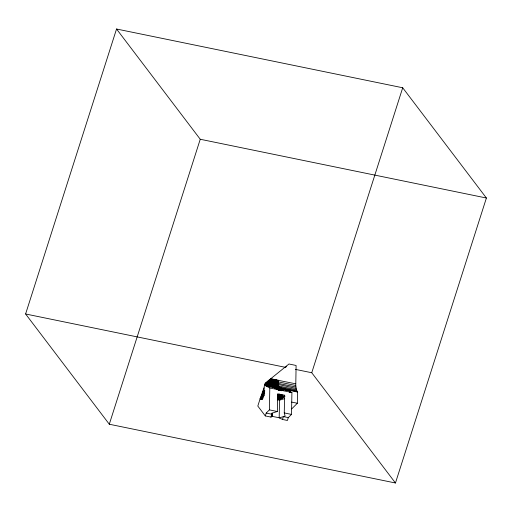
<?xml version="1.0" encoding="UTF-8"?>
<svg xmlns="http://www.w3.org/2000/svg" width="512" height="512" viewBox="0 0 512 512"><rect width="100%" height="100%" fill="white"/><g stroke="black" fill="none" stroke-linecap="round" stroke-linejoin="round"><path stroke-width="0.77" d="M277.69 394.394L277.594 398.957L279.213 399.027L279.213 394.234M279.213 390.246L279.213 388.646L275.757 383.91L274.554 379.578L270.88 378.714L274.573 385.811L277.03 388.134L276.998 389.664M277.114 389.69L277.165 387.712L275.757 383.91L275.398 379.757L274.554 379.578L274.784 384.845L275.981 387.936L283.462 390.227L278.01 389.382L274.406 387.802M278.483 389.971C278.47 386.118 273.792 383.789 274.195 379.488L274.342 384.8L275.456 387.859L275.981 387.936C272.941 385.997 271.469 382.47 271.942 378.931L274.342 384.8L277.158 388.16M289.811 392.122L289.824 390.534L276.243 386.88L265.082 385.005L264.73 384.358L265.363 383.072L288.973 364L296.102 365.466L295.77 385.485L296.365 389.677L297.555 392.096L297.344 403.251L291.693 408.915M281.523 394.79L281.453 398.669L279.213 399.027L279.302 394.259M281.331 394.726L281.453 398.669L282.061 398.438L282.112 395.482M282.227 395.258L282.061 398.438L282.566 398.17L282.605 395.878M282.566 398.17L282.758 395.181L282.566 398.17L282.982 396.275M272.499 413.203L272.416 416.454L270.918 417.075L265.293 415.923L266.202 413.075L269.389 409.875L269.805 387.974L266.182 386.086L265.082 385.005M276.288 389.523L276.314 388C273.165 385.926 272.858 381.568 269.248 380.032L295.77 385.485M272.416 416.454L271.584 413.306L277.344 411.507L277.677 393.798L284.602 395.219L284.928 396.474M278.566 389.997L278.355 388.032L276.339 386.106L275.008 383.757L273.766 379.373L273.894 384.774L275.136 387.821L272.915 385.843L272.262 383.546L267.718 381.242L295.878 387.027M288.602 390.771L291.917 392.518L291.507 414.413L288.314 417.613L287.405 420.461L282.49 419.456L279.194 417.786L279.52 400.211L284.691 398.598M280.282 395.162L280.006 398.963L280.077 395.104M280.166 390.464L280.006 388.589L277.901 386.605L276.179 384.026L274.848 379.648L275.2 384.902L276.55 388.038L276.589 389.581M280.749 395.085L280.762 398.848L280.832 395.11M280.915 390.637L280.941 389.139M282.95 397.856L283.238 396.038M279.328 417.875L285.094 416.077L284.262 412.928L284.602 395.219M289.914 392.141L289.946 390.554L279.622 387.994L277.152 384.339L275.398 379.757L295.757 383.821M290.394 392.224L290.419 390.63L279.622 387.994L275.718 379.808L276.179 384.026L276.832 386.246L278.253 388.41L278.157 389.914M277.779 389.824L277.728 387.853L275.2 384.902L273.203 379.226L273.402 384.768L274.707 387.789L273.363 386.707L264.73 384.358C263.002 388.838 266.086 396.608 260.55 399.264L260.083 398.925L263.962 387.866M279.667 394.362L279.213 399.027L279.334 394.266M289.632 392.09L289.69 390.522L279.622 387.994L297.184 391.597M290.061 392.16L290.112 390.573L279.622 387.994L297.555 392.096M280.762 398.848L280.915 395.136M281.094 390.688L281.152 389.21L281.203 390.784M276.486 389.555L276.55 388.038L275.699 387.424L265.6 385.658M281.632 394.829L281.453 398.669L281.773 394.88M278.618 394.547L278.4 399.021L278.752 394.579M278.835 390.067L278.899 388.198C276.39 386.323 276.461 382.714 276.141 379.872L279.174 387.13L296.736 390.733M280.006 398.963L280.23 395.149M280.499 390.56L280.589 389.037L280.006 388.589L275.699 387.424L276.134 387.968M277.875 394.438L277.594 398.957L277.978 394.464M280.614 390.598L280.723 389.075C277.843 386.758 275.738 383.373 275.117 379.699L275.603 384.979L277.03 388.134M279.213 399.027L279.558 394.33M279.846 390.419L280.006 388.589L288.582 390.758M282.061 398.438L282.298 395.29M279.098 390.131L279.213 388.646M278.368 389.965L278.496 388.467M280.038 390.47L280.192 388.922M278.253 388.41L278.355 388.032L278.912 388.57M25.6 313.984L116.544 29.011L402.707 87.77L486.4 198.016L395.456 482.989L109.293 424.23L25.6 313.984L285.178 367.283M109.293 424.23L200.243 139.258L116.544 29.011M260.083 398.925L257.805 406.061L265.293 415.923M270.918 417.075L271.827 414.227L266.202 413.075M282.49 419.456L283.398 416.608L288.314 417.613M395.456 482.989L311.757 372.742L402.707 87.77M283.213 397.523C283.405 394.861 279.238 394.867 277.338 394.995M280.006 388.589L280.723 389.075L289.203 390.502L280.141 388.64L278.643 386.003L277.971 380.166L278.803 386.067L296.365 389.677M288.525 390.662L280.141 388.64L289.126 390.502M285.6 367.386L286.72 366.259M264.73 384.358L275.891 386.003L279.174 387.13M296.077 388.435L275.373 383.827L266.342 382.323L272.544 384.781L275.456 387.859L274.47 387.789L272.915 385.843L265.261 383.283L275.603 384.979L278.803 386.067M264.768 390.874L263.251 390.598L264.8 390.963M264.55 391.757L262.982 391.469L264.525 391.84M200.243 139.258L486.4 198.016M295.341 369.37L311.757 372.742M266.182 386.086L274.47 387.789M269.805 387.974L291.917 392.518M264.352 392.384L262.79 392.064L264.326 392.474M264.698 393.555L262.445 393.088L264.678 393.683M263.603 394.432L262.086 394.118L263.59 394.515M264.026 395.597L261.722 395.123L264.019 395.718M291.642 402.08L297.344 403.251M263.706 396.544L261.363 396.064L263.616 396.64M277.274 399.744L279.52 400.211M262.547 397.235L261.024 396.922L262.56 397.299M263.046 398.138L260.71 397.658L262.221 398.022M262.733 398.733L260.435 398.259L262.758 398.797M262.47 399.181L260.198 398.714L261.734 399.053M261.741 399.373L260.122 398.861L261.658 399.194M269.389 409.875L277.344 411.507M284.262 412.928L291.507 414.413M272.435 416.397L279.194 417.786M280.141 388.64L288.749 390.547M260.352 398.426L262.688 398.944M266.451 382.234L272.262 383.546L267.667 381.286M260.646 397.805L262.163 398.157M265.363 383.072L272.544 384.781M260.973 397.037L263.283 397.594M262.688 392.384L264.23 392.768M261.325 396.173L263.578 396.73M262.368 393.325L264.608 393.894M261.677 395.245L263.981 395.827M289.523 390.509L279.622 387.994L289.421 390.502M262.029 394.285L264.294 394.861M265.146 383.533L272.915 385.843M273.882 387.36L274.605 387.789L273.024 384.768L272.685 379.098L274.784 384.845L277.811 388.307M268.992 380.23L272.064 382.138M274.989 387.808L274.406 387.322L274.893 387.802M279.962 388.851C276.986 386.989 276.87 383.078 276.595 379.942L278.515 384.826M279.475 388.717L277.632 384.506L277.107 380.019L278.323 383.424M270.406 379.091L271.955 380.595M274.15 387.328L274.605 387.789M274.803 387.334L275.258 387.84M277.165 387.712L277.664 388.269M275.232 387.366L275.68 387.891M276.179 387.501L276.653 389.594M290.112 390.573L290.125 392.07M278.202 380.211L278.214 381.875M289.69 390.522L289.696 392.109M280.723 389.075L280.73 390.579"/></g></svg>
